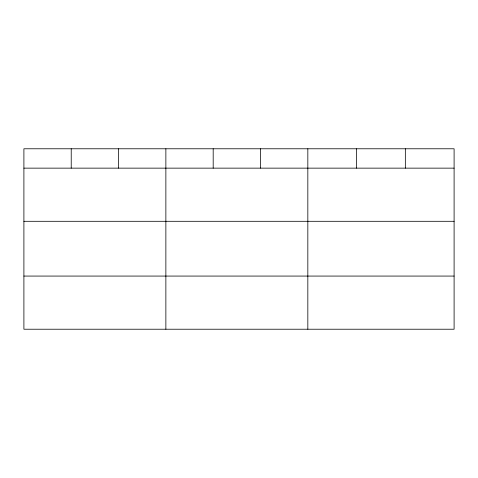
<?xml version="1.0" encoding="UTF-8"?>
<svg xmlns="http://www.w3.org/2000/svg" width="478" height="478" viewBox="0 0 478 478"><rect width="100%" height="100%" fill="white"/><g stroke="black" fill="none" stroke-linecap="round" stroke-linejoin="round"><path stroke-width="0.72" d="M454.1 221.302L454.1 148.778L23.9 148.778L23.9 329.223L454.1 329.223L454.1 221.302L23.9 221.302M23.9 168.142L454.1 168.142M23.9 276.069L454.1 276.069M405.344 148.778L405.344 168.142M356.588 148.778L356.588 168.142M307.832 148.778L307.832 329.223M260.51 148.778L260.51 168.142M213.188 148.778L213.188 168.142M165.866 148.778L165.866 329.223M118.544 148.778L118.544 168.142M71.222 148.778L71.222 168.142"/></g></svg>
